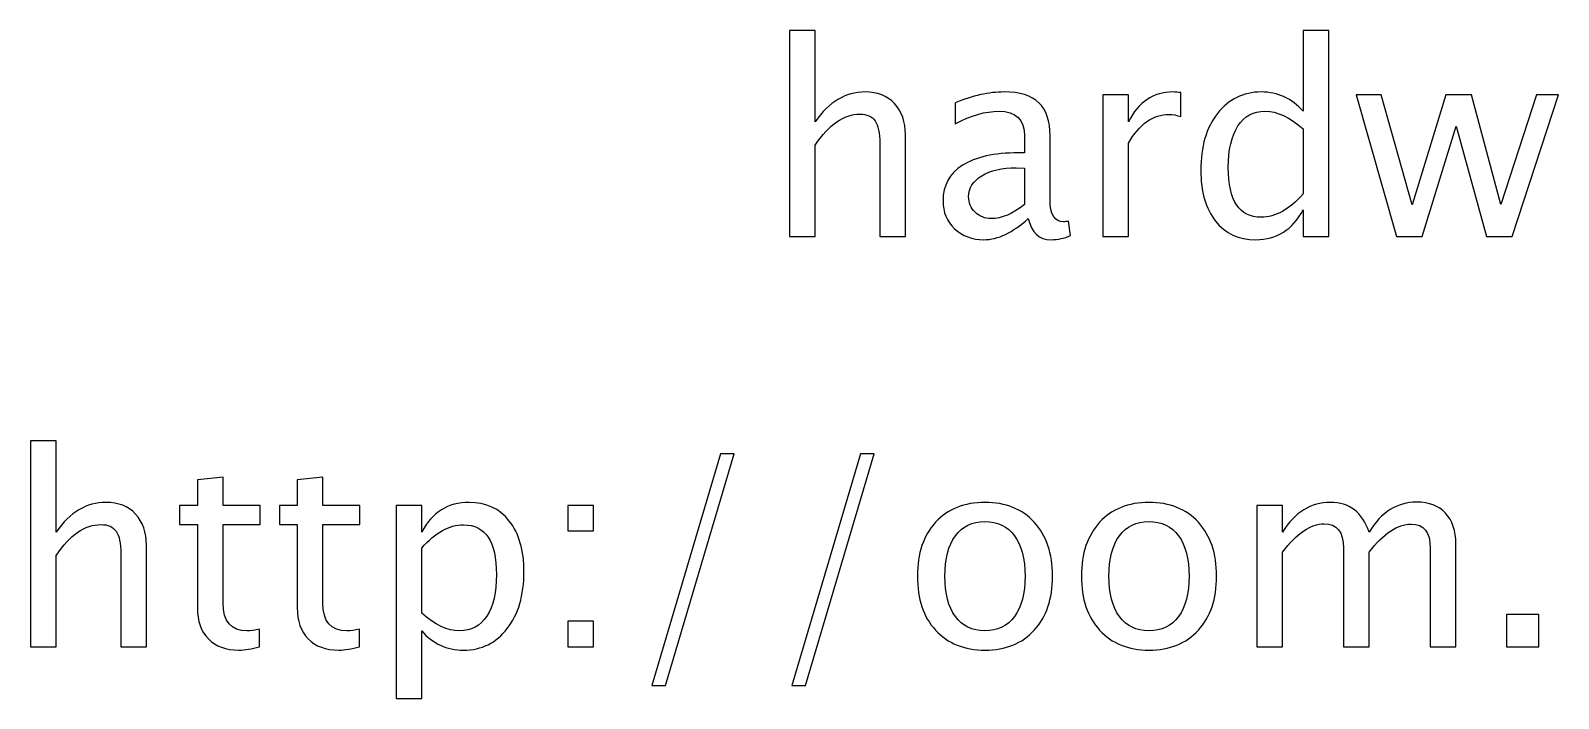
# Model space of a CAD drawing. Header units: centimetres. Extents: x -3.77 to 3.77, y -0.24 to 6.83.
# Drawn here: x -3.767 to -0.739, y 5.505 to 6.828 of the extents above; entities that cross this region are included whole.
import ezdxf

# ---------------------------------------------------------------- set-up
doc = ezdxf.new("R2010")
doc.units = ezdxf.units.CM
doc.header["$MEASUREMENT"] = 0
doc.layers.add('Layer 1', color=7, linetype='Continuous')

msp = doc.modelspace()

# ---------------------------------------------------------------- linework, layer by layer
at = {"layer": 'Layer 1'}
for points, knots in [([(-2.26297, 6.42044), (-2.26297, 6.42044), (-2.26297, 6.82843), (-2.26297, 6.82843), (-2.26297, 6.82843), (-2.26297, 6.82843), (-2.21217, 6.82843), (-2.21217, 6.82843), (-2.21217, 6.82843), (-2.21217, 6.82843), (-2.21217, 6.64789), (-2.21217, 6.64789), (-2.21217, 6.64789), (-2.18527, 6.68714), (-2.15228, 6.70672), (-2.1133, 6.70672), (-2.1133, 6.70672), (-2.08878, 6.70672), (-2.06929, 6.69905), (-2.05492, 6.68361), (-2.05492, 6.68361), (-2.04054, 6.66827), (-2.03331, 6.64754), (-2.03331, 6.62161), (-2.03331, 6.62161), (-2.03331, 6.62161), (-2.03331, 6.42044), (-2.03331, 6.42044), (-2.03331, 6.42044), (-2.03331, 6.42044), (-2.08411, 6.42044), (-2.08411, 6.42044), (-2.08411, 6.42044), (-2.08411, 6.42044), (-2.08411, 6.60503), (-2.08411, 6.60503), (-2.08411, 6.60503), (-2.08411, 6.62585), (-2.0872, 6.64066), (-2.09328, 6.64948), (-2.09328, 6.64948), (-2.09946, 6.65839), (-2.1096, 6.6628), (-2.1238, 6.6628), (-2.1238, 6.6628), (-2.15502, 6.6628), (-2.18448, 6.64243), (-2.21217, 6.60168), (-2.21217, 6.60168), (-2.21217, 6.60168), (-2.21217, 6.42044), (-2.21217, 6.42044), (-2.21217, 6.42044), (-2.21217, 6.42044), (-2.26297, 6.42044), (-2.26297, 6.42044)], [0, 0, 0, 0, 0.0666667, 0.0666667, 0.0666667, 0.0666667, 0.1333333, 0.1333333, 0.1333333, 0.1333333, 0.2, 0.2, 0.2, 0.2, 0.2666667, 0.2666667, 0.2666667, 0.2666667, 0.3333333, 0.3333333, 0.3333333, 0.3333333, 0.4, 0.4, 0.4, 0.4, 0.4666667, 0.4666667, 0.4666667, 0.4666667, 0.5333333, 0.5333333, 0.5333333, 0.5333333, 0.6, 0.6, 0.6, 0.6, 0.6666667, 0.6666667, 0.6666667, 0.6666667, 0.7333333, 0.7333333, 0.7333333, 0.7333333, 0.8, 0.8, 0.8, 0.8, 0.8666667, 0.8666667, 0.8666667, 0.8666667, 1, 1, 1, 1]), ([(-1.24537, 6.42044), (-1.24537, 6.42044), (-1.24537, 6.47309), (-1.24537, 6.47309), (-1.24537, 6.47309), (-1.2661, 6.43376), (-1.29732, 6.41409), (-1.33904, 6.41409), (-1.33904, 6.41409), (-1.3729, 6.41409), (-1.39954, 6.42635), (-1.41894, 6.45096), (-1.41894, 6.45096), (-1.43834, 6.47556), (-1.44804, 6.50916), (-1.44804, 6.55176), (-1.44804, 6.55176), (-1.44804, 6.59833), (-1.43702, 6.63581), (-1.41506, 6.66421), (-1.41506, 6.66421), (-1.39301, 6.69252), (-1.36408, 6.70672), (-1.32819, 6.70672), (-1.32819, 6.70672), (-1.29494, 6.70672), (-1.26725, 6.69402), (-1.24537, 6.66853), (-1.24537, 6.66853), (-1.24537, 6.66853), (-1.24537, 6.82843), (-1.24537, 6.82843), (-1.24537, 6.82843), (-1.24537, 6.82843), (-1.19457, 6.82843), (-1.19457, 6.82843), (-1.19457, 6.82843), (-1.19457, 6.82843), (-1.19457, 6.42044), (-1.19457, 6.42044), (-1.19457, 6.42044), (-1.19457, 6.42044), (-1.24537, 6.42044), (-1.24537, 6.42044)], [0, 0, 0, 0, 0.0833333, 0.0833333, 0.0833333, 0.0833333, 0.1666667, 0.1666667, 0.1666667, 0.1666667, 0.25, 0.25, 0.25, 0.25, 0.3333333, 0.3333333, 0.3333333, 0.3333333, 0.4166667, 0.4166667, 0.4166667, 0.4166667, 0.5, 0.5, 0.5, 0.5, 0.5833333, 0.5833333, 0.5833333, 0.5833333, 0.6666667, 0.6666667, 0.6666667, 0.6666667, 0.75, 0.75, 0.75, 0.75, 0.8333333, 0.8333333, 0.8333333, 0.8333333, 1, 1, 1, 1]), ([(-1.78998, 6.45616), (-1.82049, 6.42811), (-1.84986, 6.41409), (-1.87808, 6.41409), (-1.87808, 6.41409), (-1.90128, 6.41409), (-1.92059, 6.42132), (-1.93585, 6.43587), (-1.93585, 6.43587), (-1.9512, 6.45043), (-1.95887, 6.46877), (-1.95887, 6.49091), (-1.95887, 6.49091), (-1.95887, 6.52151), (-1.946, 6.54506), (-1.92024, 6.56146), (-1.92024, 6.56146), (-1.89449, 6.57787), (-1.85754, 6.58607), (-1.80938, 6.58607), (-1.80938, 6.58607), (-1.80938, 6.58607), (-1.79747, 6.58607), (-1.79747, 6.58607), (-1.79747, 6.58607), (-1.79747, 6.58607), (-1.79747, 6.61985), (-1.79747, 6.61985), (-1.79747, 6.61985), (-1.79747, 6.65239), (-1.81441, 6.66862), (-1.84836, 6.66862), (-1.84836, 6.66862), (-1.87465, 6.66862), (-1.9034, 6.66033), (-1.93453, 6.64375), (-1.93453, 6.64375), (-1.93453, 6.64375), (-1.93453, 6.68555), (-1.93453, 6.68555), (-1.93453, 6.68555), (-1.90031, 6.69967), (-1.86803, 6.70672), (-1.83778, 6.70672), (-1.83778, 6.70672), (-1.80665, 6.70672), (-1.78363, 6.69967), (-1.7689, 6.68547), (-1.7689, 6.68547), (-1.75408, 6.67127), (-1.74667, 6.64939), (-1.74667, 6.61985), (-1.74667, 6.61985), (-1.74667, 6.61985), (-1.74667, 6.49311), (-1.74667, 6.49311), (-1.74667, 6.49311), (-1.74667, 6.4641), (-1.73777, 6.44954), (-1.71986, 6.44954), (-1.71986, 6.44954), (-1.71766, 6.44954), (-1.71439, 6.4499), (-1.71007, 6.4506), (-1.71007, 6.4506), (-1.71007, 6.4506), (-1.70646, 6.42238), (-1.70646, 6.42238), (-1.70646, 6.42238), (-1.71801, 6.41682), (-1.73071, 6.41409), (-1.74465, 6.41409), (-1.74465, 6.41409), (-1.76837, 6.41409), (-1.78345, 6.42811), (-1.78998, 6.45616)], [0, 0, 0, 0, 0.05, 0.05, 0.05, 0.05, 0.1, 0.1, 0.1, 0.1, 0.15, 0.15, 0.15, 0.15, 0.2, 0.2, 0.2, 0.2, 0.25, 0.25, 0.25, 0.25, 0.3, 0.3, 0.3, 0.3, 0.35, 0.35, 0.35, 0.35, 0.4, 0.4, 0.4, 0.4, 0.45, 0.45, 0.45, 0.45, 0.5, 0.5, 0.5, 0.5, 0.55, 0.55, 0.55, 0.55, 0.6, 0.6, 0.6, 0.6, 0.65, 0.65, 0.65, 0.65, 0.7, 0.7, 0.7, 0.7, 0.75, 0.75, 0.75, 0.75, 0.8, 0.8, 0.8, 0.8, 0.85, 0.85, 0.85, 0.85, 0.9, 0.9, 0.9, 0.9, 1, 1, 1, 1]), ([(-1.64234, 6.42044), (-1.64234, 6.42044), (-1.64234, 6.7009), (-1.64234, 6.7009), (-1.64234, 6.7009), (-1.64234, 6.7009), (-1.59154, 6.7009), (-1.59154, 6.7009), (-1.59154, 6.7009), (-1.59154, 6.7009), (-1.59154, 6.64789), (-1.59154, 6.64789), (-1.59154, 6.64789), (-1.57134, 6.68714), (-1.54206, 6.70672), (-1.50361, 6.70672), (-1.50361, 6.70672), (-1.49841, 6.70672), (-1.49294, 6.70628), (-1.48729, 6.7054), (-1.48729, 6.7054), (-1.48729, 6.7054), (-1.48729, 6.65786), (-1.48729, 6.65786), (-1.48729, 6.65786), (-1.49611, 6.66077), (-1.50387, 6.66227), (-1.51058, 6.66227), (-1.51058, 6.66227), (-1.54286, 6.66227), (-1.56984, 6.64322), (-1.59154, 6.60503), (-1.59154, 6.60503), (-1.59154, 6.60503), (-1.59154, 6.42044), (-1.59154, 6.42044), (-1.59154, 6.42044), (-1.59154, 6.42044), (-1.64234, 6.42044), (-1.64234, 6.42044)], [0, 0, 0, 0, 0.0909091, 0.0909091, 0.0909091, 0.0909091, 0.1818182, 0.1818182, 0.1818182, 0.1818182, 0.2727273, 0.2727273, 0.2727273, 0.2727273, 0.3636364, 0.3636364, 0.3636364, 0.3636364, 0.4545455, 0.4545455, 0.4545455, 0.4545455, 0.5454545, 0.5454545, 0.5454545, 0.5454545, 0.6363636, 0.6363636, 0.6363636, 0.6363636, 0.7272727, 0.7272727, 0.7272727, 0.7272727, 0.8181818, 0.8181818, 0.8181818, 0.8181818, 1, 1, 1, 1]), ([(-1.05999, 6.42044), (-1.05999, 6.42044), (-1.14042, 6.7009), (-1.14042, 6.7009), (-1.14042, 6.7009), (-1.14042, 6.7009), (-1.09086, 6.7009), (-1.09086, 6.7009), (-1.09086, 6.7009), (-1.09086, 6.7009), (-1.02921, 6.48315), (-1.02921, 6.48315), (-1.02921, 6.48315), (-1.02921, 6.48315), (-0.96271, 6.7009), (-0.96271, 6.7009), (-0.96271, 6.7009), (-0.96271, 6.7009), (-0.91191, 6.7009), (-0.91191, 6.7009), (-0.91191, 6.7009), (-0.91191, 6.7009), (-0.85344, 6.4835), (-0.85344, 6.4835), (-0.85344, 6.4835), (-0.85344, 6.4835), (-0.78271, 6.7009), (-0.78271, 6.7009), (-0.78271, 6.7009), (-0.78271, 6.7009), (-0.73931, 6.7009), (-0.73931, 6.7009), (-0.73931, 6.7009), (-0.73931, 6.7009), (-0.83086, 6.42044), (-0.83086, 6.42044), (-0.83086, 6.42044), (-0.83086, 6.42044), (-0.88166, 6.42044), (-0.88166, 6.42044), (-0.88166, 6.42044), (-0.88166, 6.42044), (-0.94181, 6.63916), (-0.94181, 6.63916), (-0.94181, 6.63916), (-0.94181, 6.63916), (-1.00919, 6.42044), (-1.00919, 6.42044), (-1.00919, 6.42044), (-1.00919, 6.42044), (-1.05999, 6.42044), (-1.05999, 6.42044)], [0, 0, 0, 0, 0.0714286, 0.0714286, 0.0714286, 0.0714286, 0.1428571, 0.1428571, 0.1428571, 0.1428571, 0.2142857, 0.2142857, 0.2142857, 0.2142857, 0.2857143, 0.2857143, 0.2857143, 0.2857143, 0.3571429, 0.3571429, 0.3571429, 0.3571429, 0.4285714, 0.4285714, 0.4285714, 0.4285714, 0.5, 0.5, 0.5, 0.5, 0.5714286, 0.5714286, 0.5714286, 0.5714286, 0.6428571, 0.6428571, 0.6428571, 0.6428571, 0.7142857, 0.7142857, 0.7142857, 0.7142857, 0.7857143, 0.7857143, 0.7857143, 0.7857143, 0.8571429, 0.8571429, 0.8571429, 0.8571429, 1, 1, 1, 1]), ([(-1.24537, 6.63378), (-1.27174, 6.65698), (-1.2967, 6.66862), (-1.32034, 6.66862), (-1.32034, 6.66862), (-1.34362, 6.66862), (-1.36161, 6.65892), (-1.3744, 6.63943), (-1.3744, 6.63943), (-1.38719, 6.62003), (-1.39354, 6.59251), (-1.39354, 6.55688), (-1.39354, 6.55688), (-1.39354, 6.49135), (-1.37184, 6.45854), (-1.32836, 6.45854), (-1.32836, 6.45854), (-1.30014, 6.45854), (-1.27245, 6.47397), (-1.24537, 6.50475), (-1.24537, 6.50475), (-1.24537, 6.50475), (-1.24537, 6.63378), (-1.24537, 6.63378)], [0, 0, 0, 0, 0.1428571, 0.1428571, 0.1428571, 0.1428571, 0.2857143, 0.2857143, 0.2857143, 0.2857143, 0.4285714, 0.4285714, 0.4285714, 0.4285714, 0.5714286, 0.5714286, 0.5714286, 0.5714286, 0.7142857, 0.7142857, 0.7142857, 0.7142857, 1, 1, 1, 1]), ([(-1.79747, 6.48385), (-1.79747, 6.48385), (-1.79747, 6.55591), (-1.79747, 6.55591), (-1.79747, 6.55591), (-1.79747, 6.55591), (-1.81379, 6.55644), (-1.81379, 6.55644), (-1.81379, 6.55644), (-1.84201, 6.55644), (-1.86477, 6.55123), (-1.88214, 6.54083), (-1.88214, 6.54083), (-1.89943, 6.53033), (-1.90807, 6.51648), (-1.90807, 6.4992), (-1.90807, 6.4992), (-1.90807, 6.48712), (-1.90375, 6.47688), (-1.89519, 6.46851), (-1.89519, 6.46851), (-1.88655, 6.46013), (-1.87606, 6.45589), (-1.86362, 6.45589), (-1.86362, 6.45589), (-1.84245, 6.45589), (-1.82041, 6.46524), (-1.79747, 6.48385)], [0, 0, 0, 0, 0.125, 0.125, 0.125, 0.125, 0.25, 0.25, 0.25, 0.25, 0.375, 0.375, 0.375, 0.375, 0.5, 0.5, 0.5, 0.5, 0.625, 0.625, 0.625, 0.625, 0.75, 0.75, 0.75, 0.75, 1, 1, 1, 1]), ([(-3.76701, 5.60729), (-3.76701, 5.60729), (-3.76701, 6.01528), (-3.76701, 6.01528), (-3.76701, 6.01528), (-3.76701, 6.01528), (-3.71621, 6.01528), (-3.71621, 6.01528), (-3.71621, 6.01528), (-3.71621, 6.01528), (-3.71621, 5.83474), (-3.71621, 5.83474), (-3.71621, 5.83474), (-3.68931, 5.87399), (-3.65632, 5.89357), (-3.61734, 5.89357), (-3.61734, 5.89357), (-3.59282, 5.89357), (-3.57333, 5.8859), (-3.55896, 5.87046), (-3.55896, 5.87046), (-3.54458, 5.85512), (-3.53735, 5.83439), (-3.53735, 5.80846), (-3.53735, 5.80846), (-3.53735, 5.80846), (-3.53735, 5.60729), (-3.53735, 5.60729), (-3.53735, 5.60729), (-3.53735, 5.60729), (-3.58815, 5.60729), (-3.58815, 5.60729), (-3.58815, 5.60729), (-3.58815, 5.60729), (-3.58815, 5.79188), (-3.58815, 5.79188), (-3.58815, 5.79188), (-3.58815, 5.8127), (-3.59124, 5.82751), (-3.59732, 5.83633), (-3.59732, 5.83633), (-3.6035, 5.84524), (-3.61364, 5.84965), (-3.62784, 5.84965), (-3.62784, 5.84965), (-3.65906, 5.84965), (-3.68852, 5.82928), (-3.71621, 5.78853), (-3.71621, 5.78853), (-3.71621, 5.78853), (-3.71621, 5.60729), (-3.71621, 5.60729), (-3.71621, 5.60729), (-3.71621, 5.60729), (-3.76701, 5.60729), (-3.76701, 5.60729)], [0, 0, 0, 0, 0.0666667, 0.0666667, 0.0666667, 0.0666667, 0.1333333, 0.1333333, 0.1333333, 0.1333333, 0.2, 0.2, 0.2, 0.2, 0.2666667, 0.2666667, 0.2666667, 0.2666667, 0.3333333, 0.3333333, 0.3333333, 0.3333333, 0.4, 0.4, 0.4, 0.4, 0.4666667, 0.4666667, 0.4666667, 0.4666667, 0.5333333, 0.5333333, 0.5333333, 0.5333333, 0.6, 0.6, 0.6, 0.6, 0.6666667, 0.6666667, 0.6666667, 0.6666667, 0.7333333, 0.7333333, 0.7333333, 0.7333333, 0.8, 0.8, 0.8, 0.8, 0.8666667, 0.8666667, 0.8666667, 0.8666667, 1, 1, 1, 1]), ([(-2.53599, 5.53056), (-2.53599, 5.53056), (-2.3999, 5.98988), (-2.3999, 5.98988), (-2.3999, 5.98988), (-2.3999, 5.98988), (-2.37301, 5.98988), (-2.37301, 5.98988), (-2.37301, 5.98988), (-2.37301, 5.98988), (-2.50909, 5.53056), (-2.50909, 5.53056), (-2.50909, 5.53056), (-2.50909, 5.53056), (-2.53599, 5.53056), (-2.53599, 5.53056)], [0, 0, 0, 0, 0.2, 0.2, 0.2, 0.2, 0.4, 0.4, 0.4, 0.4, 0.6, 0.6, 0.6, 0.6, 1, 1, 1, 1]), ([(-2.25853, 5.53056), (-2.25853, 5.53056), (-2.12244, 5.98988), (-2.12244, 5.98988), (-2.12244, 5.98988), (-2.12244, 5.98988), (-2.09555, 5.98988), (-2.09555, 5.98988), (-2.09555, 5.98988), (-2.09555, 5.98988), (-2.23163, 5.53056), (-2.23163, 5.53056), (-2.23163, 5.53056), (-2.23163, 5.53056), (-2.25853, 5.53056), (-2.25853, 5.53056)], [0, 0, 0, 0, 0.2, 0.2, 0.2, 0.2, 0.4, 0.4, 0.4, 0.4, 0.6, 0.6, 0.6, 0.6, 1, 1, 1, 1]), ([(-3.31316, 5.60738), (-3.32886, 5.60306), (-3.34253, 5.60094), (-3.35408, 5.60094), (-3.35408, 5.60094), (-3.38001, 5.60094), (-3.4002, 5.60835), (-3.41467, 5.62317), (-3.41467, 5.62317), (-3.42922, 5.63798), (-3.43645, 5.65853), (-3.43645, 5.6849), (-3.43645, 5.6849), (-3.43645, 5.6849), (-3.43645, 5.84965), (-3.43645, 5.84965), (-3.43645, 5.84965), (-3.43645, 5.84965), (-3.47155, 5.84965), (-3.47155, 5.84965), (-3.47155, 5.84965), (-3.47155, 5.84965), (-3.47155, 5.88775), (-3.47155, 5.88775), (-3.47155, 5.88775), (-3.47155, 5.88775), (-3.43645, 5.88775), (-3.43645, 5.88775), (-3.43645, 5.88775), (-3.43645, 5.88775), (-3.43645, 5.93846), (-3.43645, 5.93846), (-3.43645, 5.93846), (-3.43645, 5.93846), (-3.38565, 5.94331), (-3.38565, 5.94331), (-3.38565, 5.94331), (-3.38565, 5.94331), (-3.38565, 5.88775), (-3.38565, 5.88775), (-3.38565, 5.88775), (-3.38565, 5.88775), (-3.3121, 5.88775), (-3.3121, 5.88775), (-3.3121, 5.88775), (-3.3121, 5.88775), (-3.3121, 5.84965), (-3.3121, 5.84965), (-3.3121, 5.84965), (-3.3121, 5.84965), (-3.38565, 5.84965), (-3.38565, 5.84965), (-3.38565, 5.84965), (-3.38565, 5.84965), (-3.38565, 5.69407), (-3.38565, 5.69407), (-3.38565, 5.69407), (-3.38565, 5.65738), (-3.36969, 5.63904), (-3.33785, 5.63904), (-3.33785, 5.63904), (-3.33106, 5.63904), (-3.32286, 5.64019), (-3.31316, 5.64239), (-3.31316, 5.64239), (-3.31316, 5.64239), (-3.31316, 5.60738), (-3.31316, 5.60738)], [0, 0, 0, 0, 0.0555556, 0.0555556, 0.0555556, 0.0555556, 0.1111111, 0.1111111, 0.1111111, 0.1111111, 0.1666667, 0.1666667, 0.1666667, 0.1666667, 0.2222222, 0.2222222, 0.2222222, 0.2222222, 0.2777778, 0.2777778, 0.2777778, 0.2777778, 0.3333333, 0.3333333, 0.3333333, 0.3333333, 0.3888889, 0.3888889, 0.3888889, 0.3888889, 0.4444444, 0.4444444, 0.4444444, 0.4444444, 0.5, 0.5, 0.5, 0.5, 0.5555556, 0.5555556, 0.5555556, 0.5555556, 0.6111111, 0.6111111, 0.6111111, 0.6111111, 0.6666667, 0.6666667, 0.6666667, 0.6666667, 0.7222222, 0.7222222, 0.7222222, 0.7222222, 0.7777778, 0.7777778, 0.7777778, 0.7777778, 0.8333333, 0.8333333, 0.8333333, 0.8333333, 0.8888889, 0.8888889, 0.8888889, 0.8888889, 1, 1, 1, 1]), ([(-3.11525, 5.60738), (-3.13095, 5.60306), (-3.14462, 5.60094), (-3.15617, 5.60094), (-3.15617, 5.60094), (-3.1821, 5.60094), (-3.20229, 5.60835), (-3.21676, 5.62317), (-3.21676, 5.62317), (-3.23131, 5.63798), (-3.23854, 5.65853), (-3.23854, 5.6849), (-3.23854, 5.6849), (-3.23854, 5.6849), (-3.23854, 5.84965), (-3.23854, 5.84965), (-3.23854, 5.84965), (-3.23854, 5.84965), (-3.27364, 5.84965), (-3.27364, 5.84965), (-3.27364, 5.84965), (-3.27364, 5.84965), (-3.27364, 5.88775), (-3.27364, 5.88775), (-3.27364, 5.88775), (-3.27364, 5.88775), (-3.23854, 5.88775), (-3.23854, 5.88775), (-3.23854, 5.88775), (-3.23854, 5.88775), (-3.23854, 5.93846), (-3.23854, 5.93846), (-3.23854, 5.93846), (-3.23854, 5.93846), (-3.18774, 5.94331), (-3.18774, 5.94331), (-3.18774, 5.94331), (-3.18774, 5.94331), (-3.18774, 5.88775), (-3.18774, 5.88775), (-3.18774, 5.88775), (-3.18774, 5.88775), (-3.11419, 5.88775), (-3.11419, 5.88775), (-3.11419, 5.88775), (-3.11419, 5.88775), (-3.11419, 5.84965), (-3.11419, 5.84965), (-3.11419, 5.84965), (-3.11419, 5.84965), (-3.18774, 5.84965), (-3.18774, 5.84965), (-3.18774, 5.84965), (-3.18774, 5.84965), (-3.18774, 5.69407), (-3.18774, 5.69407), (-3.18774, 5.69407), (-3.18774, 5.65738), (-3.17178, 5.63904), (-3.13994, 5.63904), (-3.13994, 5.63904), (-3.13315, 5.63904), (-3.12495, 5.64019), (-3.11525, 5.64239), (-3.11525, 5.64239), (-3.11525, 5.64239), (-3.11525, 5.60738), (-3.11525, 5.60738)], [0, 0, 0, 0, 0.0555556, 0.0555556, 0.0555556, 0.0555556, 0.1111111, 0.1111111, 0.1111111, 0.1111111, 0.1666667, 0.1666667, 0.1666667, 0.1666667, 0.2222222, 0.2222222, 0.2222222, 0.2222222, 0.2777778, 0.2777778, 0.2777778, 0.2777778, 0.3333333, 0.3333333, 0.3333333, 0.3333333, 0.3888889, 0.3888889, 0.3888889, 0.3888889, 0.4444444, 0.4444444, 0.4444444, 0.4444444, 0.5, 0.5, 0.5, 0.5, 0.5555556, 0.5555556, 0.5555556, 0.5555556, 0.6111111, 0.6111111, 0.6111111, 0.6111111, 0.6666667, 0.6666667, 0.6666667, 0.6666667, 0.7222222, 0.7222222, 0.7222222, 0.7222222, 0.7777778, 0.7777778, 0.7777778, 0.7777778, 0.8333333, 0.8333333, 0.8333333, 0.8333333, 0.8888889, 0.8888889, 0.8888889, 0.8888889, 1, 1, 1, 1]), ([(-3.04275, 5.50516), (-3.04275, 5.50516), (-3.04275, 5.88775), (-3.04275, 5.88775), (-3.04275, 5.88775), (-3.04275, 5.88775), (-2.99195, 5.88775), (-2.99195, 5.88775), (-2.99195, 5.88775), (-2.99195, 5.88775), (-2.99195, 5.83474), (-2.99195, 5.83474), (-2.99195, 5.83474), (-2.97114, 5.87399), (-2.93983, 5.89357), (-2.89811, 5.89357), (-2.89811, 5.89357), (-2.86433, 5.89357), (-2.83778, 5.88131), (-2.81838, 5.85671), (-2.81838, 5.85671), (-2.79898, 5.8321), (-2.78928, 5.7985), (-2.78928, 5.7559), (-2.78928, 5.7559), (-2.78928, 5.70951), (-2.8003, 5.67203), (-2.82226, 5.64363), (-2.82226, 5.64363), (-2.84422, 5.61514), (-2.87315, 5.60094), (-2.90896, 5.60094), (-2.90896, 5.60094), (-2.94221, 5.60094), (-2.9699, 5.61364), (-2.99195, 5.63913), (-2.99195, 5.63913), (-2.99195, 5.63913), (-2.99195, 5.50516), (-2.99195, 5.50516), (-2.99195, 5.50516), (-2.99195, 5.50516), (-3.04275, 5.50516), (-3.04275, 5.50516)], [0, 0, 0, 0, 0.0833333, 0.0833333, 0.0833333, 0.0833333, 0.1666667, 0.1666667, 0.1666667, 0.1666667, 0.25, 0.25, 0.25, 0.25, 0.3333333, 0.3333333, 0.3333333, 0.3333333, 0.4166667, 0.4166667, 0.4166667, 0.4166667, 0.5, 0.5, 0.5, 0.5, 0.5833333, 0.5833333, 0.5833333, 0.5833333, 0.6666667, 0.6666667, 0.6666667, 0.6666667, 0.75, 0.75, 0.75, 0.75, 0.8333333, 0.8333333, 0.8333333, 0.8333333, 1, 1, 1, 1]), ([(-2.70232, 5.83695), (-2.70232, 5.83695), (-2.70232, 5.88775), (-2.70232, 5.88775), (-2.70232, 5.88775), (-2.70232, 5.88775), (-2.65152, 5.88775), (-2.65152, 5.88775), (-2.65152, 5.88775), (-2.65152, 5.88775), (-2.65152, 5.83695), (-2.65152, 5.83695), (-2.65152, 5.83695), (-2.65152, 5.83695), (-2.70232, 5.83695), (-2.70232, 5.83695)], [0, 0, 0, 0, 0.2, 0.2, 0.2, 0.2, 0.4, 0.4, 0.4, 0.4, 0.6, 0.6, 0.6, 0.6, 1, 1, 1, 1]), ([(-1.87576, 5.60094), (-1.91695, 5.60094), (-1.94958, 5.61408), (-1.97357, 5.64036), (-1.97357, 5.64036), (-1.99765, 5.66665), (-2.00964, 5.70236), (-2.00964, 5.74743), (-2.00964, 5.74743), (-2.00964, 5.79241), (-1.99765, 5.82804), (-1.97357, 5.85424), (-1.97357, 5.85424), (-1.94958, 5.88043), (-1.91695, 5.89357), (-1.87576, 5.89357), (-1.87576, 5.89357), (-1.83458, 5.89357), (-1.80195, 5.88043), (-1.77796, 5.85424), (-1.77796, 5.85424), (-1.75388, 5.82804), (-1.74188, 5.79241), (-1.74188, 5.74743), (-1.74188, 5.74743), (-1.74188, 5.70236), (-1.75388, 5.66665), (-1.77796, 5.64036), (-1.77796, 5.64036), (-1.80195, 5.61408), (-1.83458, 5.60094), (-1.87576, 5.60094)], [0, 0, 0, 0, 0.1111111, 0.1111111, 0.1111111, 0.1111111, 0.2222222, 0.2222222, 0.2222222, 0.2222222, 0.3333333, 0.3333333, 0.3333333, 0.3333333, 0.4444444, 0.4444444, 0.4444444, 0.4444444, 0.5555556, 0.5555556, 0.5555556, 0.5555556, 0.6666667, 0.6666667, 0.6666667, 0.6666667, 0.7777778, 0.7777778, 0.7777778, 0.7777778, 1, 1, 1, 1]), ([(-1.55067, 5.60094), (-1.59186, 5.60094), (-1.62449, 5.61408), (-1.64848, 5.64036), (-1.64848, 5.64036), (-1.67256, 5.66665), (-1.68455, 5.70236), (-1.68455, 5.74743), (-1.68455, 5.74743), (-1.68455, 5.79241), (-1.67256, 5.82804), (-1.64848, 5.85424), (-1.64848, 5.85424), (-1.62449, 5.88043), (-1.59186, 5.89357), (-1.55067, 5.89357), (-1.55067, 5.89357), (-1.50949, 5.89357), (-1.47686, 5.88043), (-1.45287, 5.85424), (-1.45287, 5.85424), (-1.42879, 5.82804), (-1.41679, 5.79241), (-1.41679, 5.74743), (-1.41679, 5.74743), (-1.41679, 5.70236), (-1.42879, 5.66665), (-1.45287, 5.64036), (-1.45287, 5.64036), (-1.47686, 5.61408), (-1.50949, 5.60094), (-1.55067, 5.60094)], [0, 0, 0, 0, 0.1111111, 0.1111111, 0.1111111, 0.1111111, 0.2222222, 0.2222222, 0.2222222, 0.2222222, 0.3333333, 0.3333333, 0.3333333, 0.3333333, 0.4444444, 0.4444444, 0.4444444, 0.4444444, 0.5555556, 0.5555556, 0.5555556, 0.5555556, 0.6666667, 0.6666667, 0.6666667, 0.6666667, 0.7777778, 0.7777778, 0.7777778, 0.7777778, 1, 1, 1, 1]), ([(-1.33724, 5.60729), (-1.33724, 5.60729), (-1.33724, 5.88775), (-1.33724, 5.88775), (-1.33724, 5.88775), (-1.33724, 5.88775), (-1.28644, 5.88775), (-1.28644, 5.88775), (-1.28644, 5.88775), (-1.28644, 5.88775), (-1.28644, 5.83474), (-1.28644, 5.83474), (-1.28644, 5.83474), (-1.26166, 5.87399), (-1.22991, 5.89357), (-1.19101, 5.89357), (-1.19101, 5.89357), (-1.15353, 5.89357), (-1.12804, 5.87399), (-1.11446, 5.83474), (-1.11446, 5.83474), (-1.09038, 5.87434), (-1.05898, 5.8941), (-1.02044, 5.8941), (-1.02044, 5.8941), (-0.99584, 5.8941), (-0.9767, 5.88687), (-0.96303, 5.87232), (-0.96303, 5.87232), (-0.94936, 5.85776), (-0.94248, 5.83739), (-0.94248, 5.8112), (-0.94248, 5.8112), (-0.94248, 5.8112), (-0.94248, 5.60729), (-0.94248, 5.60729), (-0.94248, 5.60729), (-0.94248, 5.60729), (-0.99328, 5.60729), (-0.99328, 5.60729), (-0.99328, 5.60729), (-0.99328, 5.60729), (-0.99328, 5.80282), (-0.99328, 5.80282), (-0.99328, 5.80282), (-0.99328, 5.83474), (-1.00598, 5.85071), (-1.03138, 5.85071), (-1.03138, 5.85071), (-1.05775, 5.85071), (-1.08544, 5.8321), (-1.11446, 5.79479), (-1.11446, 5.79479), (-1.11446, 5.79479), (-1.11446, 5.60729), (-1.11446, 5.60729), (-1.11446, 5.60729), (-1.11446, 5.60729), (-1.16526, 5.60729), (-1.16526, 5.60729), (-1.16526, 5.60729), (-1.16526, 5.60729), (-1.16526, 5.80299), (-1.16526, 5.80299), (-1.16526, 5.80299), (-1.16526, 5.83519), (-1.17814, 5.85124), (-1.20398, 5.85124), (-1.20398, 5.85124), (-1.22964, 5.85124), (-1.25716, 5.83254), (-1.28644, 5.79506), (-1.28644, 5.79506), (-1.28644, 5.79506), (-1.28644, 5.60729), (-1.28644, 5.60729), (-1.28644, 5.60729), (-1.28644, 5.60729), (-1.33724, 5.60729), (-1.33724, 5.60729)], [0, 0, 0, 0, 0.047619, 0.047619, 0.047619, 0.047619, 0.0952381, 0.0952381, 0.0952381, 0.0952381, 0.1428571, 0.1428571, 0.1428571, 0.1428571, 0.1904762, 0.1904762, 0.1904762, 0.1904762, 0.2380952, 0.2380952, 0.2380952, 0.2380952, 0.2857143, 0.2857143, 0.2857143, 0.2857143, 0.3333333, 0.3333333, 0.3333333, 0.3333333, 0.3809524, 0.3809524, 0.3809524, 0.3809524, 0.4285714, 0.4285714, 0.4285714, 0.4285714, 0.4761905, 0.4761905, 0.4761905, 0.4761905, 0.5238095, 0.5238095, 0.5238095, 0.5238095, 0.5714286, 0.5714286, 0.5714286, 0.5714286, 0.6190476, 0.6190476, 0.6190476, 0.6190476, 0.6666667, 0.6666667, 0.6666667, 0.6666667, 0.7142857, 0.7142857, 0.7142857, 0.7142857, 0.7619048, 0.7619048, 0.7619048, 0.7619048, 0.8095238, 0.8095238, 0.8095238, 0.8095238, 0.8571429, 0.8571429, 0.8571429, 0.8571429, 0.9047619, 0.9047619, 0.9047619, 0.9047619, 1, 1, 1, 1]), ([(-2.99195, 5.67414), (-2.96576, 5.65077), (-2.9408, 5.63904), (-2.91707, 5.63904), (-2.91707, 5.63904), (-2.8937, 5.63904), (-2.87562, 5.64883), (-2.86292, 5.66832), (-2.86292, 5.66832), (-2.85013, 5.68781), (-2.84378, 5.71524), (-2.84378, 5.7507), (-2.84378, 5.7507), (-2.84378, 5.81631), (-2.86548, 5.84912), (-2.90887, 5.84912), (-2.90887, 5.84912), (-2.93727, 5.84912), (-2.96496, 5.83377), (-2.99195, 5.80299), (-2.99195, 5.80299), (-2.99195, 5.80299), (-2.99195, 5.67414), (-2.99195, 5.67414)], [0, 0, 0, 0, 0.1428571, 0.1428571, 0.1428571, 0.1428571, 0.2857143, 0.2857143, 0.2857143, 0.2857143, 0.4285714, 0.4285714, 0.4285714, 0.4285714, 0.5714286, 0.5714286, 0.5714286, 0.5714286, 0.7142857, 0.7142857, 0.7142857, 0.7142857, 1, 1, 1, 1]), ([(-1.87585, 5.63904), (-1.85072, 5.63904), (-1.83114, 5.64848), (-1.8172, 5.66744), (-1.8172, 5.66744), (-1.80336, 5.68631), (-1.79639, 5.71304), (-1.79639, 5.74743), (-1.79639, 5.74743), (-1.79639, 5.78174), (-1.80336, 5.80837), (-1.8172, 5.82725), (-1.8172, 5.82725), (-1.83114, 5.84603), (-1.85072, 5.85547), (-1.87585, 5.85547), (-1.87585, 5.85547), (-1.90108, 5.85547), (-1.92066, 5.84603), (-1.93441, 5.82725), (-1.93441, 5.82725), (-1.94826, 5.80837), (-1.95514, 5.78174), (-1.95514, 5.74743), (-1.95514, 5.74743), (-1.95514, 5.71304), (-1.94826, 5.68631), (-1.93441, 5.66744), (-1.93441, 5.66744), (-1.92066, 5.64848), (-1.90108, 5.63904), (-1.87585, 5.63904)], [0, 0, 0, 0, 0.1111111, 0.1111111, 0.1111111, 0.1111111, 0.2222222, 0.2222222, 0.2222222, 0.2222222, 0.3333333, 0.3333333, 0.3333333, 0.3333333, 0.4444444, 0.4444444, 0.4444444, 0.4444444, 0.5555556, 0.5555556, 0.5555556, 0.5555556, 0.6666667, 0.6666667, 0.6666667, 0.6666667, 0.7777778, 0.7777778, 0.7777778, 0.7777778, 1, 1, 1, 1]), ([(-1.55076, 5.63904), (-1.52563, 5.63904), (-1.50605, 5.64848), (-1.49211, 5.66744), (-1.49211, 5.66744), (-1.47827, 5.68631), (-1.4713, 5.71304), (-1.4713, 5.74743), (-1.4713, 5.74743), (-1.4713, 5.78174), (-1.47827, 5.80837), (-1.49211, 5.82725), (-1.49211, 5.82725), (-1.50605, 5.84603), (-1.52563, 5.85547), (-1.55076, 5.85547), (-1.55076, 5.85547), (-1.57599, 5.85547), (-1.59557, 5.84603), (-1.60932, 5.82725), (-1.60932, 5.82725), (-1.62317, 5.80837), (-1.63005, 5.78174), (-1.63005, 5.74743), (-1.63005, 5.74743), (-1.63005, 5.71304), (-1.62317, 5.68631), (-1.60932, 5.66744), (-1.60932, 5.66744), (-1.59557, 5.64848), (-1.57599, 5.63904), (-1.55076, 5.63904)], [0, 0, 0, 0, 0.1111111, 0.1111111, 0.1111111, 0.1111111, 0.2222222, 0.2222222, 0.2222222, 0.2222222, 0.3333333, 0.3333333, 0.3333333, 0.3333333, 0.4444444, 0.4444444, 0.4444444, 0.4444444, 0.5555556, 0.5555556, 0.5555556, 0.5555556, 0.6666667, 0.6666667, 0.6666667, 0.6666667, 0.7777778, 0.7777778, 0.7777778, 0.7777778, 1, 1, 1, 1]), ([(-0.84211, 5.60729), (-0.84211, 5.60729), (-0.84211, 5.67132), (-0.84211, 5.67132), (-0.84211, 5.67132), (-0.84211, 5.67132), (-0.77808, 5.67132), (-0.77808, 5.67132), (-0.77808, 5.67132), (-0.77808, 5.67132), (-0.77808, 5.60729), (-0.77808, 5.60729), (-0.77808, 5.60729), (-0.77808, 5.60729), (-0.84211, 5.60729), (-0.84211, 5.60729)], [0, 0, 0, 0, 0.2, 0.2, 0.2, 0.2, 0.4, 0.4, 0.4, 0.4, 0.6, 0.6, 0.6, 0.6, 1, 1, 1, 1]), ([(-2.70232, 5.60729), (-2.70232, 5.60729), (-2.70232, 5.65809), (-2.70232, 5.65809), (-2.70232, 5.65809), (-2.70232, 5.65809), (-2.65152, 5.65809), (-2.65152, 5.65809), (-2.65152, 5.65809), (-2.65152, 5.65809), (-2.65152, 5.60729), (-2.65152, 5.60729), (-2.65152, 5.60729), (-2.65152, 5.60729), (-2.70232, 5.60729), (-2.70232, 5.60729)], [0, 0, 0, 0, 0.2, 0.2, 0.2, 0.2, 0.4, 0.4, 0.4, 0.4, 0.6, 0.6, 0.6, 0.6, 1, 1, 1, 1])]:
    msp.add_open_spline(points, degree=3, knots=knots, dxfattribs=at)

doc.saveas('drawing.dxf')
